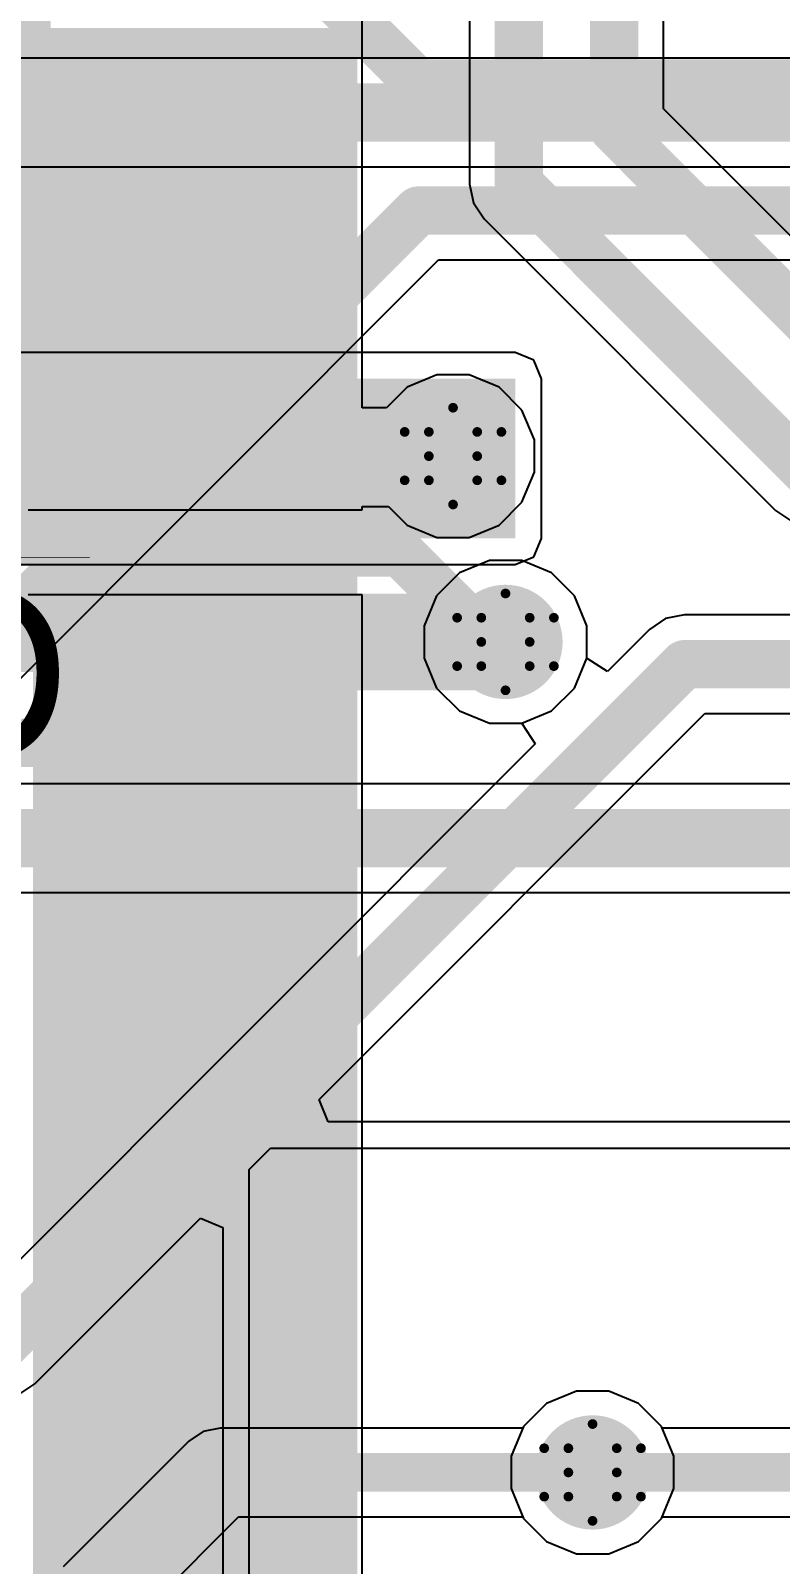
# Model space of a CAD drawing. Header units: inches. Extents: x -4 to 389, y 0 to 108.
# Drawn here: x 11.91 to 15.85, y 23.01 to 31.06 of the extents above; entities that cross this region are included whole.
import ezdxf

# ---------------------------------------------------------------- set-up
doc = ezdxf.new("R2010")
doc.units = ezdxf.units.IN
for name, color, linetype in [('Bottom Layer', 5, 'Continuous'), ('Bottom Overlay', 54, 'Continuous'), ('Bottom Paste', 16, 'Continuous'), ('Bottom Solder', 6, 'Continuous'), ('Drill Drawing', 1, 'Continuous'), ('Signal_1', 16, 'Continuous'), ('Signal_2', 76, 'Continuous'), ('Top Layer', 1, 'Continuous'), ('Top Paste', 8, 'Continuous'), ('Top Solder', 216, 'Continuous'), ('Via Holes', 16, 'Continuous')]:
    doc.layers.add(name, color=color, linetype=linetype)
doc.styles.add('Arial', font='', dxfattribs={"height": 0.2})
doc.styles.get('Arial').set_extended_font_data('Arial')

msp = doc.modelspace()

# ---------------------------------------------------------------- hatches: boundary and pattern name
at = {"layer": 'Bottom Layer'}
for points in [[(11.5824, 28.3972), (14.4526, 28.3972), (14.4526, 29.2354), (11.5824, 29.2354)], [(11.6459, 28.4099), (11.6459, 29.0449), (12.1031, 29.0449), (12.1031, 28.4099)], [(13.0899, 28.5651), (12.4549, 28.5651), (12.4549, 29.0223), (13.0899, 29.0223)], [(13.0899, 27.6253), (12.4549, 27.6253), (12.4549, 28.0825), (13.0899, 28.0825)]]:
    msp.add_hatch(color=5, dxfattribs=at).paths.add_polyline_path(points)
h = msp.add_hatch(color=5, dxfattribs=at)
edge = h.paths.add_edge_path()
edge.add_arc((14.1263, 28.829), 0.3, 0, 360)
h = msp.add_hatch(color=5, dxfattribs=at)
edge = h.paths.add_edge_path()
edge.add_arc((14.4018, 27.8539), 0.3, 0, 360)
h = msp.add_hatch(color=5, dxfattribs=at)
edge = h.paths.add_edge_path()
edge.add_arc((14.859, 23.495), 0.3, 0, 360)
at = {"layer": 'Bottom Paste'}
for points in [[(11.6459, 28.4099), (11.6459, 29.0449), (12.1031, 29.0449), (12.1031, 28.4099)], [(13.0899, 28.5651), (12.4549, 28.5651), (12.4549, 29.0223), (13.0899, 29.0223)], [(13.0899, 27.6253), (12.4549, 27.6253), (12.4549, 28.0825), (13.0899, 28.0825)]]:
    msp.add_hatch(color=16, dxfattribs=at).paths.add_polyline_path(points)
at = {"layer": 'Bottom Solder'}
for points in [[(11.5909, 28.3549), (11.5909, 29.0999), (12.1581, 29.0999), (12.1581, 28.3549)], [(13.1499, 28.5051), (12.3949, 28.5051), (12.3949, 29.0823), (13.1499, 29.0823)], [(13.1499, 27.5653), (12.3949, 27.5653), (12.3949, 28.1425), (13.1499, 28.1425)]]:
    msp.add_hatch(color=6, dxfattribs=at).paths.add_polyline_path(points)
at = {"layer": 'Signal_1'}
h = msp.add_hatch(color=16, dxfattribs=at)
edge = h.paths.add_edge_path()
edge.add_arc((14.1263, 28.829), 0.3, 0, 360)
h = msp.add_hatch(color=16, dxfattribs=at)
edge = h.paths.add_edge_path()
edge.add_arc((14.4018, 27.8539), 0.3, 0, 360)
h = msp.add_hatch(color=16, dxfattribs=at)
edge = h.paths.add_edge_path()
edge.add_arc((14.859, 23.495), 0.3, 0, 360)
at = {"layer": 'Signal_2'}
h = msp.add_hatch(color=76, dxfattribs=at)
edge = h.paths.add_edge_path()
edge.add_arc((14.1263, 28.829), 0.3, 0, 360)
h = msp.add_hatch(color=76, dxfattribs=at)
edge = h.paths.add_edge_path()
edge.add_arc((14.4018, 27.8539), 0.3, 0, 360)
h = msp.add_hatch(color=76, dxfattribs=at)
edge = h.paths.add_edge_path()
edge.add_arc((14.859, 23.495), 0.3, 0, 360)
at = {"layer": 'Top Layer'}
for points in [[(12.0224, 30.9738), (13.5224, 30.9738), (13.5224, 30.6738), (12.0224, 30.6738)], [(12.0224, 30.4738), (13.5224, 30.4738), (13.5224, 30.1738), (12.0224, 30.1738)], [(12.0224, 29.9738), (13.5224, 29.9738), (13.5224, 29.6738), (12.0224, 29.6738)], [(12.0224, 29.4738), (13.5224, 29.4738), (13.5224, 29.1738), (12.0224, 29.1738)], [(12.0224, 28.9738), (13.5224, 28.9738), (13.5224, 28.6738), (12.0224, 28.6738)], [(12.0224, 28.4738), (13.5224, 28.4738), (13.5224, 28.1738), (12.0224, 28.1738)], [(12.0224, 27.9738), (13.5224, 27.9738), (13.5224, 27.6738), (12.0224, 27.6738)], [(12.0224, 27.4738), (13.5224, 27.4738), (13.5224, 27.1738), (12.0224, 27.1738)], [(12.0224, 26.9738), (13.5224, 26.9738), (13.5224, 26.6738), (12.0224, 26.6738)], [(12.0224, 26.4738), (13.5224, 26.4738), (13.5224, 26.1738), (12.0224, 26.1738)], [(12.0224, 25.9738), (13.5224, 25.9738), (13.5224, 25.6738), (12.0224, 25.6738)], [(12.0224, 25.4738), (13.5224, 25.4738), (13.5224, 25.1738), (12.0224, 25.1738)], [(12.0224, 24.9738), (13.5224, 24.9738), (13.5224, 24.6738), (12.0224, 24.6738)], [(12.0224, 24.4738), (13.5224, 24.4738), (13.5224, 24.1738), (12.0224, 24.1738)], [(12.0224, 23.9738), (13.5224, 23.9738), (13.5224, 23.6738), (12.0224, 23.6738)], [(12.0224, 23.4738), (13.5224, 23.4738), (13.5224, 23.1738), (12.0224, 23.1738)]]:
    msp.add_hatch(color=1, dxfattribs=at).paths.add_polyline_path(points)
h = msp.add_hatch(color=1, dxfattribs=at)
edge = h.paths.add_edge_path()
edge.add_arc((14.1263, 28.829), 0.3, 0, 360)
h = msp.add_hatch(color=1, dxfattribs=at)
edge = h.paths.add_edge_path()
edge.add_arc((14.4018, 27.8539), 0.3, 0, 360)
h = msp.add_hatch(color=1, dxfattribs=at)
edge = h.paths.add_edge_path()
edge.add_arc((14.859, 23.495), 0.3, 0, 360)
at = {"layer": 'Top Paste'}
for points in [[(12.0224, 30.9738), (13.5224, 30.9738), (13.5224, 30.6738), (12.0224, 30.6738)], [(12.0224, 30.4738), (13.5224, 30.4738), (13.5224, 30.1738), (12.0224, 30.1738)], [(12.0224, 29.9738), (13.5224, 29.9738), (13.5224, 29.6738), (12.0224, 29.6738)], [(12.0224, 29.4738), (13.5224, 29.4738), (13.5224, 29.1738), (12.0224, 29.1738)], [(12.0224, 28.9738), (13.5224, 28.9738), (13.5224, 28.6738), (12.0224, 28.6738)], [(12.0224, 28.4738), (13.5224, 28.4738), (13.5224, 28.1738), (12.0224, 28.1738)], [(12.0224, 27.9738), (13.5224, 27.9738), (13.5224, 27.6738), (12.0224, 27.6738)], [(12.0224, 27.4738), (13.5224, 27.4738), (13.5224, 27.1738), (12.0224, 27.1738)], [(12.0224, 26.9738), (13.5224, 26.9738), (13.5224, 26.6738), (12.0224, 26.6738)], [(12.0224, 26.4738), (13.5224, 26.4738), (13.5224, 26.1738), (12.0224, 26.1738)], [(12.0224, 25.9738), (13.5224, 25.9738), (13.5224, 25.6738), (12.0224, 25.6738)], [(12.0224, 25.4738), (13.5224, 25.4738), (13.5224, 25.1738), (12.0224, 25.1738)], [(12.0224, 24.9738), (13.5224, 24.9738), (13.5224, 24.6738), (12.0224, 24.6738)], [(12.0224, 24.4738), (13.5224, 24.4738), (13.5224, 24.1738), (12.0224, 24.1738)], [(12.0224, 23.9738), (13.5224, 23.9738), (13.5224, 23.6738), (12.0224, 23.6738)], [(12.0224, 23.4738), (13.5224, 23.4738), (13.5224, 23.1738), (12.0224, 23.1738)]]:
    msp.add_hatch(color=8, dxfattribs=at).paths.add_polyline_path(points)
at = {"layer": 'Top Solder'}
for points in [[(11.9208, 31.0754), (13.624, 31.0754), (13.624, 30.5722), (11.9208, 30.5722)], [(11.9208, 30.5754), (13.624, 30.5754), (13.624, 30.0722), (11.9208, 30.0722)], [(11.9208, 30.0754), (13.624, 30.0754), (13.624, 29.5722), (11.9208, 29.5722)], [(11.9208, 29.5754), (13.624, 29.5754), (13.624, 29.0722), (11.9208, 29.0722)], [(11.9208, 29.0754), (13.624, 29.0754), (13.624, 28.5722), (11.9208, 28.5722)], [(11.9208, 28.5754), (13.624, 28.5754), (13.624, 28.0722), (11.9208, 28.0722)], [(11.9208, 28.0754), (13.624, 28.0754), (13.624, 27.5722), (11.9208, 27.5722)], [(11.9208, 27.5754), (13.624, 27.5754), (13.624, 27.0722), (11.9208, 27.0722)], [(11.9208, 27.0754), (13.624, 27.0754), (13.624, 26.5722), (11.9208, 26.5722)], [(11.9208, 26.5754), (13.624, 26.5754), (13.624, 26.0722), (11.9208, 26.0722)], [(11.9208, 26.0754), (13.624, 26.0754), (13.624, 25.5722), (11.9208, 25.5722)], [(11.9208, 25.5754), (13.624, 25.5754), (13.624, 25.0722), (11.9208, 25.0722)], [(11.9208, 25.0754), (13.624, 25.0754), (13.624, 24.5722), (11.9208, 24.5722)], [(11.9208, 24.5754), (13.624, 24.5754), (13.624, 24.0722), (11.9208, 24.0722)], [(11.9208, 24.0754), (13.624, 24.0754), (13.624, 23.5722), (11.9208, 23.5722)], [(11.9208, 23.5754), (13.624, 23.5754), (13.624, 23.0722), (11.9208, 23.0722)], [(11.9208, 23.0754), (13.624, 23.0754), (13.624, 22.5722), (11.9208, 22.5722)]]:
    msp.add_hatch(color=216, dxfattribs=at).paths.add_polyline_path(points)
at = {"layer": 'Via Holes'}
h = msp.add_hatch(color=7, dxfattribs=at)
edge = h.paths.add_edge_path()
edge.add_arc((14.1263, 28.829), 0.15, 0, 360)
h = msp.add_hatch(color=7, dxfattribs=at)
edge = h.paths.add_edge_path()
edge.add_arc((14.4018, 27.8539), 0.15, 0, 360)
h = msp.add_hatch(color=7, dxfattribs=at)
edge = h.paths.add_edge_path()
edge.add_arc((14.859, 23.495), 0.15, 0, 360)

# ---------------------------------------------------------------- linework, layer by layer
at = {"layer": 'Bottom Layer'}
for p, q in [((24.7327, 30.9173), (8.1902, 30.9173)), ((11.4359, 30.3475), (24.6147, 30.3475)), ((14.4526, 29.3729), (11.5824, 29.3729)), ((14.5498, 29.3326), (14.4526, 29.3729)), ((14.5901, 29.2354), (14.5498, 29.3326)), ((14.5901, 28.3972), (14.5901, 29.2354)), ((14.5498, 28.3), (14.5901, 28.3972)), ((11.5824, 28.2597), (14.4526, 28.2597)), ((14.4526, 28.2597), (14.5498, 28.3)), ((16.7498, 27.1087), (6.6031, 27.1087)), ((6.4851, 26.5389), (16.7498, 26.5389)), ((14.7741, 23.922), (14.6171, 23.857)), ((14.9439, 23.922), (14.7741, 23.922)), ((15.1009, 23.857), (14.9439, 23.922)), ((14.6171, 23.857), (14.497, 23.7369)), ((15.221, 23.7369), (15.1009, 23.857)), ((12.814, 23.7103), (12.7384, 23.6598)), ((12.9032, 23.7281), (12.814, 23.7103)), ((14.4934, 23.7281), (12.9032, 23.7281)), ((14.497, 23.7369), (14.4934, 23.7281)), ((15.286, 23.5799), (15.221, 23.7369)), ((12.7384, 23.6598), (12.078, 22.9994)), ((15.286, 23.4101), (15.286, 23.5799)), ((15.221, 23.2531), (15.286, 23.4101)), ((12.4759, 22.7381), (12.9997, 23.2619)), ((12.9997, 23.2619), (14.4934, 23.2619)), ((14.4934, 23.2619), (14.497, 23.2531)), ((14.497, 23.2531), (14.6171, 23.133)), ((15.1009, 23.133), (15.221, 23.2531)), ((14.6171, 23.133), (14.7741, 23.068)), ((14.9439, 23.068), (15.1009, 23.133)), ((14.7741, 23.068), (14.9439, 23.068))]:
    msp.add_line(p, q, dxfattribs=at)
for points in [[(8.0722, 30.6324, 0.3048, 0.3048, 0), (24.7327, 30.6324, 0.3048, 0.3048, 0)], [(12.8077, 28.829, 0.508, 0.508, 0), (14.1263, 28.829, 0.508, 0.508, 0)], [(12.7724, 27.8539, 0.508, 0.508, 0), (14.4018, 27.8539, 0.508, 0.508, 0)], [(6.4851, 26.8238, 0.3048, 0.3048, 0), (17.0688, 26.8238, 0.3048, 0.3048, 0)], [(12.2428, 22.8346, 0.2032, 0.2032, 0), (12.9032, 23.495, 0.2032, 0.2032, 0)], [(12.9032, 23.495, 0.2032, 0.2032, 0), (14.859, 23.495, 0.2032, 0.2032, 0)]]:
    msp.add_lwpolyline(points, format="xyseb", dxfattribs=at)
for points in [[(12.6807, 28.829, 0.254, 0.254, 1), (12.9347, 28.829, 0.254, 0.254, 1)], [(13.9993, 28.829, 0.254, 0.254, 1), (14.2533, 28.829, 0.254, 0.254, 1)], [(12.6454, 27.8539, 0.254, 0.254, 1), (12.8994, 27.8539, 0.254, 0.254, 1)], [(14.2748, 27.8539, 0.254, 0.254, 1), (14.5288, 27.8539, 0.254, 0.254, 1)], [(12.8524, 23.495, 0.1016, 0.1016, 1), (12.954, 23.495, 0.1016, 0.1016, 1)], [(12.8524, 23.495, 0.1016, 0.1016, 1), (12.954, 23.495, 0.1016, 0.1016, 1)], [(14.8082, 23.495, 0.1016, 0.1016, 1), (14.9098, 23.495, 0.1016, 0.1016, 1)]]:
    msp.add_lwpolyline(points, format="xyseb", close=True, dxfattribs=at)
at = {"layer": 'Bottom Overlay'}
for points in [[(10.6172, 29.1338, 0.127, 0.127, 0), (12.192, 29.1338, 0.127, 0.127, 0)], [(12.192, 28.321, 0.127, 0.127, 0), (12.192, 29.1338, 0.127, 0.127, 0)], [(12.366, 29.1112, 0.127, 0.127, 0), (13.1788, 29.1112, 0.127, 0.127, 0)], [(12.366, 28.6032, 0.127, 0.127, 0), (12.366, 29.1112, 0.127, 0.127, 0)], [(13.1788, 28.6032, 0.127, 0.127, 0), (13.1788, 29.1112, 0.127, 0.127, 0)], [(10.6172, 28.321, 0.127, 0.127, 0), (12.192, 28.321, 0.127, 0.127, 0)], [(10.5918, 28.2956, 0.00323, 0.00323, 0), (12.2174, 28.2956, 0.00323, 0.00323, 0)], [(12.366, 27.5364, 0.127, 0.127, 0), (12.366, 28.0444, 0.127, 0.127, 0)], [(13.1788, 27.5364, 0.127, 0.127, 0), (13.1788, 28.0444, 0.127, 0.127, 0)], [(12.366, 27.5364, 0.127, 0.127, 0), (13.1788, 27.5364, 0.127, 0.127, 0)]]:
    msp.add_lwpolyline(points, format="xyseb", dxfattribs=at)
for points in [[(12.1602, 29.1338, 0.0635, 0.0635, 1), (12.2238, 29.1338, 0.0635, 0.0635, 1)], [(12.1602, 29.1338, 0.0635, 0.0635, 1), (12.2238, 29.1338, 0.0635, 0.0635, 1)], [(12.3343, 29.1112, 0.0635, 0.0635, 1), (12.3978, 29.1112, 0.0635, 0.0635, 1)], [(12.3343, 29.1112, 0.0635, 0.0635, 1), (12.3978, 29.1112, 0.0635, 0.0635, 1)], [(13.1471, 29.1112, 0.0635, 0.0635, 1), (13.2106, 29.1112, 0.0635, 0.0635, 1)], [(13.1471, 29.1112, 0.0635, 0.0635, 1), (13.2106, 29.1112, 0.0635, 0.0635, 1)], [(12.3343, 28.6032, 0.0635, 0.0635, 1), (12.3978, 28.6032, 0.0635, 0.0635, 1)], [(13.1471, 28.6032, 0.0635, 0.0635, 1), (13.2106, 28.6032, 0.0635, 0.0635, 1)], [(12.1602, 28.321, 0.0635, 0.0635, 1), (12.2238, 28.321, 0.0635, 0.0635, 1)], [(12.1602, 28.321, 0.0635, 0.0635, 1), (12.2238, 28.321, 0.0635, 0.0635, 1)], [(12.2166, 28.2956, 0.00161, 0.00161, 1), (12.2182, 28.2956, 0.00161, 0.00161, 1)], [(12.3343, 28.0444, 0.0635, 0.0635, 1), (12.3978, 28.0444, 0.0635, 0.0635, 1)], [(13.1471, 28.0444, 0.0635, 0.0635, 1), (13.2106, 28.0444, 0.0635, 0.0635, 1)], [(12.3343, 27.5364, 0.0635, 0.0635, 1), (12.3978, 27.5364, 0.0635, 0.0635, 1)], [(12.3343, 27.5364, 0.0635, 0.0635, 1), (12.3978, 27.5364, 0.0635, 0.0635, 1)], [(13.1471, 27.5364, 0.0635, 0.0635, 1), (13.2106, 27.5364, 0.0635, 0.0635, 1)], [(13.1471, 27.5364, 0.0635, 0.0635, 1), (13.2106, 27.5364, 0.0635, 0.0635, 1)]]:
    msp.add_lwpolyline(points, format="xyseb", close=True, dxfattribs=at)
at = {"layer": 'Drill Drawing'}
for points in [[(13.9993, 28.956, 0.0508, 0.0508, 0), (14.1263, 29.083, 0.0508, 0.0508, 0)], [(14.1263, 29.083, 0.0508, 0.0508, 0), (14.2533, 28.956, 0.0508, 0.0508, 0)], [(13.8723, 28.956, 0.0508, 0.0508, 0), (13.9993, 28.829, 0.0508, 0.0508, 0)], [(13.8723, 28.956, 0.0508, 0.0508, 0), (13.9993, 28.956, 0.0508, 0.0508, 0)], [(14.2533, 28.956, 0.0508, 0.0508, 0), (14.3803, 28.956, 0.0508, 0.0508, 0)], [(14.2533, 28.829, 0.0508, 0.0508, 0), (14.3803, 28.956, 0.0508, 0.0508, 0)], [(13.8723, 28.702, 0.0508, 0.0508, 0), (13.9993, 28.829, 0.0508, 0.0508, 0)], [(14.2533, 28.829, 0.0508, 0.0508, 0), (14.3803, 28.702, 0.0508, 0.0508, 0)], [(13.8723, 28.702, 0.0508, 0.0508, 0), (13.9993, 28.702, 0.0508, 0.0508, 0)], [(13.9993, 28.702, 0.0508, 0.0508, 0), (14.1263, 28.575, 0.0508, 0.0508, 0)], [(14.1263, 28.575, 0.0508, 0.0508, 0), (14.2533, 28.702, 0.0508, 0.0508, 0)], [(14.2533, 28.702, 0.0508, 0.0508, 0), (14.3803, 28.702, 0.0508, 0.0508, 0)], [(14.2748, 27.9809, 0.0508, 0.0508, 0), (14.4018, 28.1079, 0.0508, 0.0508, 0)], [(14.4018, 28.1079, 0.0508, 0.0508, 0), (14.5288, 27.9809, 0.0508, 0.0508, 0)], [(14.1478, 27.9809, 0.0508, 0.0508, 0), (14.2748, 27.8539, 0.0508, 0.0508, 0)], [(14.1478, 27.9809, 0.0508, 0.0508, 0), (14.2748, 27.9809, 0.0508, 0.0508, 0)], [(14.5288, 27.9809, 0.0508, 0.0508, 0), (14.6558, 27.9809, 0.0508, 0.0508, 0)], [(14.5288, 27.8539, 0.0508, 0.0508, 0), (14.6558, 27.9809, 0.0508, 0.0508, 0)], [(14.1478, 27.7269, 0.0508, 0.0508, 0), (14.2748, 27.8539, 0.0508, 0.0508, 0)], [(14.5288, 27.8539, 0.0508, 0.0508, 0), (14.6558, 27.7269, 0.0508, 0.0508, 0)], [(14.1478, 27.7269, 0.0508, 0.0508, 0), (14.2748, 27.7269, 0.0508, 0.0508, 0)], [(14.2748, 27.7269, 0.0508, 0.0508, 0), (14.4018, 27.5999, 0.0508, 0.0508, 0)], [(14.4018, 27.5999, 0.0508, 0.0508, 0), (14.5288, 27.7269, 0.0508, 0.0508, 0)], [(14.5288, 27.7269, 0.0508, 0.0508, 0), (14.6558, 27.7269, 0.0508, 0.0508, 0)], [(14.732, 23.622, 0.0508, 0.0508, 0), (14.859, 23.749, 0.0508, 0.0508, 0)], [(14.859, 23.749, 0.0508, 0.0508, 0), (14.986, 23.622, 0.0508, 0.0508, 0)], [(14.605, 23.622, 0.0508, 0.0508, 0), (14.732, 23.495, 0.0508, 0.0508, 0)], [(14.605, 23.622, 0.0508, 0.0508, 0), (14.732, 23.622, 0.0508, 0.0508, 0)], [(14.986, 23.622, 0.0508, 0.0508, 0), (15.113, 23.622, 0.0508, 0.0508, 0)], [(14.986, 23.495, 0.0508, 0.0508, 0), (15.113, 23.622, 0.0508, 0.0508, 0)], [(14.605, 23.368, 0.0508, 0.0508, 0), (14.732, 23.495, 0.0508, 0.0508, 0)], [(14.986, 23.495, 0.0508, 0.0508, 0), (15.113, 23.368, 0.0508, 0.0508, 0)], [(14.605, 23.368, 0.0508, 0.0508, 0), (14.732, 23.368, 0.0508, 0.0508, 0)], [(14.732, 23.368, 0.0508, 0.0508, 0), (14.859, 23.241, 0.0508, 0.0508, 0)], [(14.859, 23.241, 0.0508, 0.0508, 0), (14.986, 23.368, 0.0508, 0.0508, 0)], [(14.986, 23.368, 0.0508, 0.0508, 0), (15.113, 23.368, 0.0508, 0.0508, 0)]]:
    msp.add_lwpolyline(points, format="xyseb", dxfattribs=at)
for points in [[(14.1136, 29.083, 0.0254, 0.0254, 1), (14.139, 29.083, 0.0254, 0.0254, 1)], [(14.1136, 29.083, 0.0254, 0.0254, 1), (14.139, 29.083, 0.0254, 0.0254, 1)], [(13.8596, 28.956, 0.0254, 0.0254, 1), (13.885, 28.956, 0.0254, 0.0254, 1)], [(13.8596, 28.956, 0.0254, 0.0254, 1), (13.885, 28.956, 0.0254, 0.0254, 1)], [(13.9866, 28.956, 0.0254, 0.0254, 1), (14.012, 28.956, 0.0254, 0.0254, 1)], [(13.9866, 28.956, 0.0254, 0.0254, 1), (14.012, 28.956, 0.0254, 0.0254, 1)], [(14.2406, 28.956, 0.0254, 0.0254, 1), (14.266, 28.956, 0.0254, 0.0254, 1)], [(14.2406, 28.956, 0.0254, 0.0254, 1), (14.266, 28.956, 0.0254, 0.0254, 1)], [(14.3676, 28.956, 0.0254, 0.0254, 1), (14.393, 28.956, 0.0254, 0.0254, 1)], [(14.3676, 28.956, 0.0254, 0.0254, 1), (14.393, 28.956, 0.0254, 0.0254, 1)], [(13.9866, 28.829, 0.0254, 0.0254, 1), (14.012, 28.829, 0.0254, 0.0254, 1)], [(13.9866, 28.829, 0.0254, 0.0254, 1), (14.012, 28.829, 0.0254, 0.0254, 1)], [(14.2406, 28.829, 0.0254, 0.0254, 1), (14.266, 28.829, 0.0254, 0.0254, 1)], [(14.2406, 28.829, 0.0254, 0.0254, 1), (14.266, 28.829, 0.0254, 0.0254, 1)], [(13.8596, 28.702, 0.0254, 0.0254, 1), (13.885, 28.702, 0.0254, 0.0254, 1)], [(13.8596, 28.702, 0.0254, 0.0254, 1), (13.885, 28.702, 0.0254, 0.0254, 1)], [(13.9866, 28.702, 0.0254, 0.0254, 1), (14.012, 28.702, 0.0254, 0.0254, 1)], [(13.9866, 28.702, 0.0254, 0.0254, 1), (14.012, 28.702, 0.0254, 0.0254, 1)], [(14.2406, 28.702, 0.0254, 0.0254, 1), (14.266, 28.702, 0.0254, 0.0254, 1)], [(14.2406, 28.702, 0.0254, 0.0254, 1), (14.266, 28.702, 0.0254, 0.0254, 1)], [(14.3676, 28.702, 0.0254, 0.0254, 1), (14.393, 28.702, 0.0254, 0.0254, 1)], [(14.3676, 28.702, 0.0254, 0.0254, 1), (14.393, 28.702, 0.0254, 0.0254, 1)], [(14.1136, 28.575, 0.0254, 0.0254, 1), (14.139, 28.575, 0.0254, 0.0254, 1)], [(14.1136, 28.575, 0.0254, 0.0254, 1), (14.139, 28.575, 0.0254, 0.0254, 1)], [(14.3891, 28.1079, 0.0254, 0.0254, 1), (14.4145, 28.1079, 0.0254, 0.0254, 1)], [(14.3891, 28.1079, 0.0254, 0.0254, 1), (14.4145, 28.1079, 0.0254, 0.0254, 1)], [(14.1351, 27.9809, 0.0254, 0.0254, 1), (14.1605, 27.9809, 0.0254, 0.0254, 1)], [(14.1351, 27.9809, 0.0254, 0.0254, 1), (14.1605, 27.9809, 0.0254, 0.0254, 1)], [(14.2621, 27.9809, 0.0254, 0.0254, 1), (14.2875, 27.9809, 0.0254, 0.0254, 1)], [(14.2621, 27.9809, 0.0254, 0.0254, 1), (14.2875, 27.9809, 0.0254, 0.0254, 1)], [(14.5161, 27.9809, 0.0254, 0.0254, 1), (14.5415, 27.9809, 0.0254, 0.0254, 1)], [(14.5161, 27.9809, 0.0254, 0.0254, 1), (14.5415, 27.9809, 0.0254, 0.0254, 1)], [(14.6431, 27.9809, 0.0254, 0.0254, 1), (14.6685, 27.9809, 0.0254, 0.0254, 1)], [(14.6431, 27.9809, 0.0254, 0.0254, 1), (14.6685, 27.9809, 0.0254, 0.0254, 1)], [(14.2621, 27.8539, 0.0254, 0.0254, 1), (14.2875, 27.8539, 0.0254, 0.0254, 1)], [(14.2621, 27.8539, 0.0254, 0.0254, 1), (14.2875, 27.8539, 0.0254, 0.0254, 1)], [(14.5161, 27.8539, 0.0254, 0.0254, 1), (14.5415, 27.8539, 0.0254, 0.0254, 1)], [(14.5161, 27.8539, 0.0254, 0.0254, 1), (14.5415, 27.8539, 0.0254, 0.0254, 1)], [(14.1351, 27.7269, 0.0254, 0.0254, 1), (14.1605, 27.7269, 0.0254, 0.0254, 1)], [(14.1351, 27.7269, 0.0254, 0.0254, 1), (14.1605, 27.7269, 0.0254, 0.0254, 1)], [(14.2621, 27.7269, 0.0254, 0.0254, 1), (14.2875, 27.7269, 0.0254, 0.0254, 1)], [(14.2621, 27.7269, 0.0254, 0.0254, 1), (14.2875, 27.7269, 0.0254, 0.0254, 1)], [(14.5161, 27.7269, 0.0254, 0.0254, 1), (14.5415, 27.7269, 0.0254, 0.0254, 1)], [(14.5161, 27.7269, 0.0254, 0.0254, 1), (14.5415, 27.7269, 0.0254, 0.0254, 1)], [(14.6431, 27.7269, 0.0254, 0.0254, 1), (14.6685, 27.7269, 0.0254, 0.0254, 1)], [(14.6431, 27.7269, 0.0254, 0.0254, 1), (14.6685, 27.7269, 0.0254, 0.0254, 1)], [(14.3891, 27.5999, 0.0254, 0.0254, 1), (14.4145, 27.5999, 0.0254, 0.0254, 1)], [(14.3891, 27.5999, 0.0254, 0.0254, 1), (14.4145, 27.5999, 0.0254, 0.0254, 1)], [(14.8463, 23.749, 0.0254, 0.0254, 1), (14.8717, 23.749, 0.0254, 0.0254, 1)], [(14.8463, 23.749, 0.0254, 0.0254, 1), (14.8717, 23.749, 0.0254, 0.0254, 1)], [(14.5923, 23.622, 0.0254, 0.0254, 1), (14.6177, 23.622, 0.0254, 0.0254, 1)], [(14.5923, 23.622, 0.0254, 0.0254, 1), (14.6177, 23.622, 0.0254, 0.0254, 1)], [(14.7193, 23.622, 0.0254, 0.0254, 1), (14.7447, 23.622, 0.0254, 0.0254, 1)], [(14.7193, 23.622, 0.0254, 0.0254, 1), (14.7447, 23.622, 0.0254, 0.0254, 1)], [(14.9733, 23.622, 0.0254, 0.0254, 1), (14.9987, 23.622, 0.0254, 0.0254, 1)], [(14.9733, 23.622, 0.0254, 0.0254, 1), (14.9987, 23.622, 0.0254, 0.0254, 1)], [(15.1003, 23.622, 0.0254, 0.0254, 1), (15.1257, 23.622, 0.0254, 0.0254, 1)], [(15.1003, 23.622, 0.0254, 0.0254, 1), (15.1257, 23.622, 0.0254, 0.0254, 1)], [(14.7193, 23.495, 0.0254, 0.0254, 1), (14.7447, 23.495, 0.0254, 0.0254, 1)], [(14.7193, 23.495, 0.0254, 0.0254, 1), (14.7447, 23.495, 0.0254, 0.0254, 1)], [(14.9733, 23.495, 0.0254, 0.0254, 1), (14.9987, 23.495, 0.0254, 0.0254, 1)], [(14.9733, 23.495, 0.0254, 0.0254, 1), (14.9987, 23.495, 0.0254, 0.0254, 1)], [(14.5923, 23.368, 0.0254, 0.0254, 1), (14.6177, 23.368, 0.0254, 0.0254, 1)], [(14.5923, 23.368, 0.0254, 0.0254, 1), (14.6177, 23.368, 0.0254, 0.0254, 1)], [(14.7193, 23.368, 0.0254, 0.0254, 1), (14.7447, 23.368, 0.0254, 0.0254, 1)], [(14.7193, 23.368, 0.0254, 0.0254, 1), (14.7447, 23.368, 0.0254, 0.0254, 1)], [(14.9733, 23.368, 0.0254, 0.0254, 1), (14.9987, 23.368, 0.0254, 0.0254, 1)], [(14.9733, 23.368, 0.0254, 0.0254, 1), (14.9987, 23.368, 0.0254, 0.0254, 1)], [(15.1003, 23.368, 0.0254, 0.0254, 1), (15.1257, 23.368, 0.0254, 0.0254, 1)], [(15.1003, 23.368, 0.0254, 0.0254, 1), (15.1257, 23.368, 0.0254, 0.0254, 1)], [(14.8463, 23.241, 0.0254, 0.0254, 1), (14.8717, 23.241, 0.0254, 0.0254, 1)], [(14.8463, 23.241, 0.0254, 0.0254, 1), (14.8717, 23.241, 0.0254, 0.0254, 1)]]:
    msp.add_lwpolyline(points, format="xyseb", close=True, dxfattribs=at)
at = {"layer": 'Signal_1'}
for p, q in [((14.3169, 28.2809), (14.1599, 28.2159)), ((14.4868, 28.2809), (14.3169, 28.2809)), ((14.6437, 28.2159), (14.4868, 28.2809)), ((14.1599, 28.2159), (14.0398, 28.0958)), ((14.7638, 28.0958), (14.6437, 28.2159)), ((14.0398, 28.0958), (13.9748, 27.9388)), ((14.8288, 27.9388), (14.7638, 28.0958)), ((13.9748, 27.9388), (13.9748, 27.769)), ((14.8288, 27.769), (14.8288, 27.9388)), ((13.9748, 27.769), (14.0398, 27.612)), ((14.7638, 27.612), (14.8288, 27.769)), ((14.0398, 27.612), (14.1599, 27.4919)), ((14.6437, 27.4919), (14.7638, 27.612)), ((14.1599, 27.4919), (14.3169, 27.4269)), ((14.4868, 27.4269), (14.6437, 27.4919)), ((14.3169, 27.4269), (14.4868, 27.4269)), ((14.7741, 23.922), (14.6171, 23.857)), ((14.9439, 23.922), (14.7741, 23.922)), ((15.1009, 23.857), (14.9439, 23.922)), ((14.6171, 23.857), (14.497, 23.7369)), ((15.221, 23.7369), (15.1009, 23.857)), ((14.497, 23.7369), (14.432, 23.5799)), ((15.286, 23.5799), (15.221, 23.7369)), ((14.432, 23.5799), (14.432, 23.4101)), ((15.286, 23.4101), (15.286, 23.5799)), ((14.432, 23.4101), (14.497, 23.2531)), ((15.221, 23.2531), (15.286, 23.4101)), ((14.497, 23.2531), (14.6171, 23.133)), ((15.1009, 23.133), (15.221, 23.2531)), ((14.6171, 23.133), (14.7741, 23.068)), ((14.9439, 23.068), (15.1009, 23.133)), ((14.7741, 23.068), (14.9439, 23.068))]:
    msp.add_line(p, q, dxfattribs=at)
at = {"layer": 'Signal_2'}
for p, q in [((7.2257, 23.0335), (14.0507, 29.8585)), ((14.0507, 29.8585), (20.312, 29.8585)), ((14.3169, 28.2809), (14.1599, 28.2159)), ((14.4868, 28.2809), (14.3169, 28.2809)), ((14.6437, 28.2159), (14.4868, 28.2809)), ((14.1599, 28.2159), (14.0398, 28.0958)), ((14.7638, 28.0958), (14.6437, 28.2159)), ((14.0398, 28.0958), (13.9748, 27.9388)), ((14.8288, 27.9388), (14.7638, 28.0958)), ((13.9748, 27.9388), (13.9748, 27.769)), ((14.8288, 27.7699), (14.8288, 27.9388)), ((15.2425, 27.9761), (15.1585, 27.9199)), ((15.3416, 27.9958), (15.2425, 27.9761)), ((23.9121, 27.9958), (15.3416, 27.9958)), ((15.1585, 27.9199), (14.9371, 27.6986)), ((14.8315, 27.7672), (14.8288, 27.7699)), ((13.9748, 27.769), (14.0398, 27.612)), ((14.9371, 27.6986), (14.8315, 27.7672)), ((14.0398, 27.612), (14.1599, 27.4919)), ((13.4226, 25.4516), (15.4489, 27.4778)), ((14.1599, 27.4919), (14.3169, 27.4269)), ((15.4489, 27.4778), (23.9121, 27.4778)), ((14.3169, 27.4269), (14.4858, 27.4269)), ((14.4858, 27.4269), (14.4885, 27.4242)), ((14.4885, 27.4242), (14.5572, 27.3186)), ((14.5572, 27.3186), (11.6401, 24.4015)), ((13.4712, 25.3343), (13.4226, 25.4516)), ((20.087, 25.3343), (13.4712, 25.3343)), ((13.0556, 25.0846), (13.1678, 25.1968)), ((13.1678, 25.1968), (20.087, 25.1968)), ((13.0556, 16.637), (13.0556, 25.0846)), ((11.9305, 23.9594), (12.8008, 24.8298)), ((12.8008, 24.8298), (12.9181, 24.7812)), ((12.9181, 24.7812), (12.9181, 16.7745)), ((11.8464, 23.9033), (11.9305, 23.9594)), ((14.7741, 23.922), (14.6171, 23.857)), ((14.9439, 23.922), (14.7741, 23.922)), ((15.1009, 23.857), (14.9439, 23.922)), ((14.6171, 23.857), (14.497, 23.7369)), ((15.221, 23.7369), (15.1009, 23.857)), ((14.497, 23.7369), (14.432, 23.5799)), ((15.2246, 23.7281), (15.221, 23.7369)), ((16.2723, 23.7281), (15.2246, 23.7281)), ((14.432, 23.5799), (14.432, 23.4101)), ((14.432, 23.4101), (14.497, 23.2531)), ((15.221, 23.2531), (15.2246, 23.2619)), ((15.2246, 23.2619), (16.1758, 23.2619)), ((14.497, 23.2531), (14.6171, 23.133)), ((15.1009, 23.133), (15.221, 23.2531)), ((14.6171, 23.133), (14.7741, 23.068)), ((14.9439, 23.068), (15.1009, 23.133)), ((14.7741, 23.068), (14.9439, 23.068))]:
    msp.add_line(p, q, dxfattribs=at)
for points in [[(11.8862, 28.955, 0.254, 0.254, 0), (11.8862, 32.1303, 0.254, 0.254, 0)], [(12.7762, 31.9532, 0.254, 0.254, 0), (13.9446, 30.7848, 0.254, 0.254, 0)], [(13.9446, 30.7848, 0.254, 0.254, 0), (26.67, 30.7848, 0.254, 0.254, 0)], [(6.9668, 23.1408, 0.254, 0.254, 0), (13.9434, 30.1175, 0.254, 0.254, 0)], [(13.9434, 30.1175, 0.254, 0.254, 0), (26.5499, 30.1175, 0.254, 0.254, 0)], [(6.35, 23.4188, 0.254, 0.254, 0), (11.8862, 28.955, 0.254, 0.254, 0)], [(11.7473, 24.1425, 0.254, 0.254, 0), (15.3416, 27.7368, 0.254, 0.254, 0)], [(15.3416, 27.7368, 0.254, 0.254, 0), (24.257, 27.7368, 0.254, 0.254, 0)], [(14.859, 23.495, 0.2032, 0.2032, 0), (16.2723, 23.495, 0.2032, 0.2032, 0)]]:
    msp.add_lwpolyline(points, format="xyseb", dxfattribs=at)
for points in [[(13.8811, 30.7848, 0.127, 0.127, 1), (14.0081, 30.7848, 0.127, 0.127, 1)], [(13.8811, 30.7848, 0.127, 0.127, 1), (14.0081, 30.7848, 0.127, 0.127, 1)], [(13.8799, 30.1175, 0.127, 0.127, 1), (14.0069, 30.1175, 0.127, 0.127, 1)], [(13.8799, 30.1175, 0.127, 0.127, 1), (14.0069, 30.1175, 0.127, 0.127, 1)], [(11.8227, 28.955, 0.127, 0.127, 1), (11.9497, 28.955, 0.127, 0.127, 1)], [(11.8227, 28.955, 0.127, 0.127, 1), (11.9497, 28.955, 0.127, 0.127, 1)], [(15.2781, 27.7368, 0.127, 0.127, 1), (15.4051, 27.7368, 0.127, 0.127, 1)], [(15.2781, 27.7368, 0.127, 0.127, 1), (15.4051, 27.7368, 0.127, 0.127, 1)], [(14.8082, 23.495, 0.1016, 0.1016, 1), (14.9098, 23.495, 0.1016, 0.1016, 1)]]:
    msp.add_lwpolyline(points, format="xyseb", close=True, dxfattribs=at)
at = {"layer": 'Top Layer'}
for p, q in [((14.2134, 32.1468), (14.2134, 30.257)), ((15.2314, 30.6517), (15.2314, 31.7711)), ((13.6494, 30.5468), (13.6494, 31.6008)), ((16.1601, 29.723), (15.2314, 30.6517)), ((13.6494, 29.5468), (13.6494, 30.5468)), ((14.2134, 30.257), (14.2332, 30.1579)), ((14.2332, 30.1579), (14.2893, 30.0739)), ((14.2893, 30.0739), (15.8189, 28.5443)), ((13.6494, 29.0832), (13.6494, 29.5468)), ((14.0414, 29.256), (13.8845, 29.191)), ((14.2113, 29.256), (14.0414, 29.256)), ((14.3682, 29.191), (14.2113, 29.256)), ((13.8845, 29.191), (13.7764, 29.0829)), ((14.4883, 29.0709), (14.3682, 29.191)), ((13.7764, 29.0829), (13.6494, 29.0832)), ((14.5533, 28.9139), (14.4883, 29.0709)), ((14.5533, 28.7441), (14.5533, 28.9139)), ((14.4883, 28.5871), (14.5533, 28.7441)), ((14.3682, 28.467), (14.4883, 28.5871)), ((11.8954, 28.5468), (13.6494, 28.5468)), ((13.6494, 28.5468), (13.6494, 28.5648)), ((13.6494, 28.5648), (13.7867, 28.5648)), ((13.7867, 28.5648), (13.8845, 28.467)), ((15.8189, 28.5443), (15.9029, 28.4881)), ((13.8845, 28.467), (14.0414, 28.402)), ((14.2113, 28.402), (14.3682, 28.467)), ((14.0414, 28.402), (14.2113, 28.402)), ((13.6494, 28.1008), (11.8954, 28.1008)), ((13.6494, 27.0468), (13.6494, 28.1008)), ((13.6494, 26.0468), (13.6494, 27.0468)), ((13.6494, 25.0468), (13.6494, 26.0468)), ((13.6494, 24.0468), (13.6494, 25.0468)), ((13.6494, 23.0468), (13.6494, 24.0468)), ((14.7741, 23.922), (14.6171, 23.857)), ((14.9439, 23.922), (14.7741, 23.922)), ((15.1009, 23.857), (14.9439, 23.922)), ((14.6171, 23.857), (14.497, 23.7369)), ((15.221, 23.7369), (15.1009, 23.857)), ((14.497, 23.7369), (14.432, 23.5799)), ((15.286, 23.5799), (15.221, 23.7369)), ((14.432, 23.5799), (14.432, 23.4101)), ((15.286, 23.4101), (15.286, 23.5799)), ((14.432, 23.4101), (14.497, 23.2531)), ((15.221, 23.2531), (15.286, 23.4101)), ((14.497, 23.2531), (14.6171, 23.133)), ((15.1009, 23.133), (15.221, 23.2531)), ((14.6171, 23.133), (14.7741, 23.068)), ((14.9439, 23.068), (15.1009, 23.133)), ((13.6494, 22.0468), (13.6494, 23.0468)), ((14.7741, 23.068), (14.9439, 23.068))]:
    msp.add_line(p, q, dxfattribs=at)
for points in [[(14.4724, 30.257, 0.254, 0.254, 0), (14.4724, 33.0238, 0.254, 0.254, 0)], [(14.9724, 30.5444, 0.254, 0.254, 0), (14.9724, 33.0238, 0.254, 0.254, 0)], [(14.9724, 30.5444, 0.254, 0.254, 0), (16.0528, 29.464, 0.254, 0.254, 0)], [(14.4724, 30.257, 0.254, 0.254, 0), (16.002, 28.7274, 0.254, 0.254, 0)], [(11.7226, 29.3238, 0.254, 0.254, 0), (12.7724, 29.3238, 0.254, 0.254, 0)], [(12.7724, 28.8238, 0.254, 0.254, 0), (14.1263, 28.8238, 0.254, 0.254, 0)], [(14.1263, 28.8238, 0.254, 0.254, 0), (14.1263, 28.829, 0.254, 0.254, 0)], [(12.7724, 28.3238, 0.254, 0.254, 0), (13.8481, 28.3238, 0.254, 0.254, 0)], [(13.8481, 28.3238, 0.254, 0.254, 0), (14.318, 27.8539, 0.254, 0.254, 0)], [(9.2324, 27.8238, 0.254, 0.254, 0), (12.7724, 27.8238, 0.254, 0.254, 0)], [(14.318, 27.8539, 0.254, 0.254, 0), (14.4018, 27.8539, 0.254, 0.254, 0)], [(11.201, 27.3238, 0.254, 0.254, 0), (12.7724, 27.3238, 0.254, 0.254, 0)]]:
    msp.add_lwpolyline(points, format="xyseb", dxfattribs=at)
for points in [[(14.9089, 30.5444, 0.127, 0.127, 1), (15.0359, 30.5444, 0.127, 0.127, 1)], [(14.9089, 30.5444, 0.127, 0.127, 1), (15.0359, 30.5444, 0.127, 0.127, 1)], [(14.4089, 30.257, 0.127, 0.127, 1), (14.5359, 30.257, 0.127, 0.127, 1)], [(14.4089, 30.257, 0.127, 0.127, 1), (14.5359, 30.257, 0.127, 0.127, 1)], [(12.7089, 29.3238, 0.127, 0.127, 1), (12.8359, 29.3238, 0.127, 0.127, 1)], [(12.7089, 28.8238, 0.127, 0.127, 1), (12.8359, 28.8238, 0.127, 0.127, 1)], [(14.0628, 28.829, 0.127, 0.127, 1), (14.1898, 28.829, 0.127, 0.127, 1)], [(14.0628, 28.8238, 0.127, 0.127, 1), (14.1898, 28.8238, 0.127, 0.127, 1)], [(14.0628, 28.8238, 0.127, 0.127, 1), (14.1898, 28.8238, 0.127, 0.127, 1)], [(12.7089, 28.3238, 0.127, 0.127, 1), (12.8359, 28.3238, 0.127, 0.127, 1)], [(13.7846, 28.3238, 0.127, 0.127, 1), (13.9116, 28.3238, 0.127, 0.127, 1)], [(13.7846, 28.3238, 0.127, 0.127, 1), (13.9116, 28.3238, 0.127, 0.127, 1)], [(12.7089, 27.8238, 0.127, 0.127, 1), (12.8359, 27.8238, 0.127, 0.127, 1)], [(14.2545, 27.8539, 0.127, 0.127, 1), (14.3815, 27.8539, 0.127, 0.127, 1)], [(14.2545, 27.8539, 0.127, 0.127, 1), (14.3815, 27.8539, 0.127, 0.127, 1)], [(14.3383, 27.8539, 0.127, 0.127, 1), (14.4653, 27.8539, 0.127, 0.127, 1)], [(12.7089, 27.3238, 0.127, 0.127, 1), (12.8359, 27.3238, 0.127, 0.127, 1)]]:
    msp.add_lwpolyline(points, format="xyseb", close=True, dxfattribs=at)

# ---------------------------------------------------------------- texts
at = {"layer": 'Bottom Overlay', "style": 'Arial', "text_generation_flag": 2}
msp.add_text('C7', height=0.889, dxfattribs=at).set_placement((12.1198, 27.2416))

doc.saveas('drawing.dxf')
